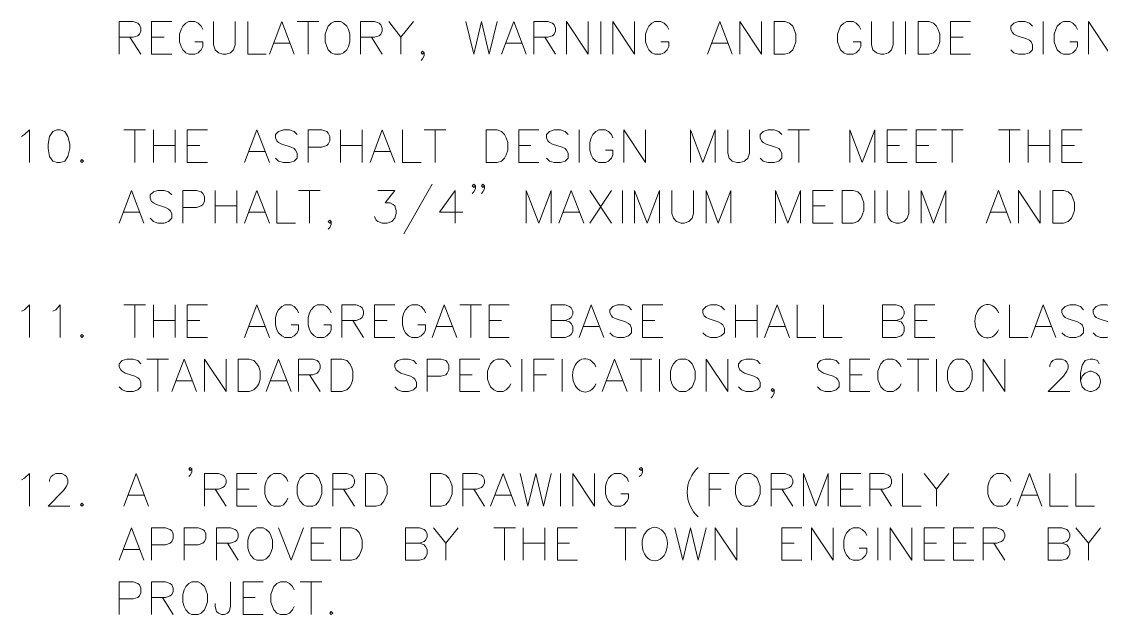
# Model space of a CAD drawing. Header units: millimetres. Extents: x -419 to 20046, y -14642 to 2638.
# Drawn here: x 27.998 to 30.655, y 10.441 to 11.9 of the extents above; entities that cross this region are included whole.
import ezdxf

# ---------------------------------------------------------------- set-up
doc = ezdxf.new("R2010")
doc.units = ezdxf.units.MM
doc.layers.add('PDF11_----TX03', color=7, linetype='Continuous')

msp = doc.modelspace()

# ---------------------------------------------------------------- linework, layer by layer
at = {"layer": 'PDF11_----TX03', "lineweight": 20}
for points in [[(28.2381, 11.8201), (28.2381, 11.9001), (28.2723, 11.9001), (28.2839, 11.896), (28.2881, 11.8918), (28.2914, 11.8843), (28.2914, 11.8768), (28.2881, 11.8693), (28.2839, 11.8651), (28.2723, 11.8618), (28.2381, 11.8618)], [(28.3681, 11.8201), (28.3181, 11.8201), (28.3181, 11.9001), (28.3681, 11.9001)], [(28.4439, 11.881), (28.4398, 11.8885), (28.4323, 11.896), (28.4248, 11.9001), (28.4098, 11.9001), (28.4023, 11.896), (28.3948, 11.8885), (28.3906, 11.881), (28.3864, 11.8693), (28.3864, 11.8501), (28.3906, 11.8384), (28.3948, 11.8309), (28.4023, 11.8234), (28.4098, 11.8201), (28.4248, 11.8201), (28.4323, 11.8234), (28.4398, 11.8309), (28.4439, 11.8384), (28.4439, 11.8501), (28.4248, 11.8501)], [(28.4706, 11.9001), (28.4706, 11.8426), (28.4748, 11.8309), (28.4823, 11.8234), (28.4931, 11.8201), (28.5014, 11.8201), (28.5123, 11.8234), (28.5198, 11.8309), (28.5239, 11.8426), (28.5239, 11.9001)], [(28.5548, 11.9001), (28.5548, 11.8201), (28.5998, 11.8201)], [(28.6081, 11.8201), (28.6381, 11.9001), (28.669, 11.8201)], [(28.6765, 11.9001), (28.7298, 11.9001)], [(28.7031, 11.9001), (28.7031, 11.8201)], [(28.8323, 11.8201), (28.8323, 11.9001), (28.8665, 11.9001), (28.8781, 11.896), (28.8823, 11.8918), (28.8856, 11.8843), (28.8856, 11.8768), (28.8823, 11.8693), (28.8781, 11.8651), (28.8665, 11.8618), (28.8323, 11.8618)], [(28.9015, 11.9001), (28.9315, 11.8618), (28.9315, 11.8201)], [(28.9623, 11.9001), (28.9315, 11.8618)], [(29.0915, 11.9001), (29.1107, 11.8201), (29.1298, 11.9001), (29.149, 11.8201), (29.1682, 11.9001)], [(29.179, 11.8201), (29.2098, 11.9001), (29.2398, 11.8201)], [(29.259, 11.8201), (29.259, 11.9001), (29.2932, 11.9001), (29.3048, 11.896), (29.309, 11.8918), (29.3123, 11.8843), (29.3123, 11.8768), (29.309, 11.8693), (29.3048, 11.8651), (29.2932, 11.8618), (29.259, 11.8618)], [(29.339, 11.8201), (29.339, 11.9001), (29.3924, 11.8201), (29.3924, 11.9001)], [(29.4232, 11.9001), (29.4232, 11.8201)], [(29.4532, 11.8201), (29.4532, 11.9001), (29.5065, 11.8201), (29.5065, 11.9001)], [(29.5907, 11.881), (29.5865, 11.8885), (29.579, 11.896), (29.5715, 11.9001), (29.5565, 11.9001), (29.549, 11.896), (29.5415, 11.8885), (29.5374, 11.881), (29.5332, 11.8693), (29.5332, 11.8501), (29.5374, 11.8384), (29.5415, 11.8309), (29.549, 11.8234), (29.5565, 11.8201), (29.5715, 11.8201), (29.579, 11.8234), (29.5865, 11.8309), (29.5907, 11.8384), (29.5907, 11.8501), (29.5715, 11.8501)], [(29.6857, 11.8201), (29.7165, 11.9001), (29.7465, 11.8201)], [(29.7657, 11.8201), (29.7657, 11.9001), (29.8191, 11.8201), (29.8191, 11.9001)], [(30.0632, 11.881), (30.0591, 11.8885), (30.0516, 11.896), (30.0441, 11.9001), (30.0291, 11.9001), (30.0216, 11.896), (30.0132, 11.8885), (30.0099, 11.881), (30.0057, 11.8693), (30.0057, 11.8501), (30.0099, 11.8384), (30.0132, 11.8309), (30.0216, 11.8234), (30.0291, 11.8201), (30.0441, 11.8201), (30.0516, 11.8234), (30.0591, 11.8309), (30.0632, 11.8384), (30.0632, 11.8501), (30.0441, 11.8501)], [(30.0899, 11.9001), (30.0899, 11.8426), (30.0932, 11.8309), (30.1016, 11.8234), (30.1124, 11.8201), (30.1199, 11.8201), (30.1316, 11.8234), (30.1391, 11.8309), (30.1432, 11.8426), (30.1432, 11.9001)], [(30.1732, 11.9001), (30.1732, 11.8201)], [(30.3333, 11.8201), (30.2841, 11.8201), (30.2841, 11.9001), (30.3333, 11.9001)], [(30.4858, 11.8885), (30.4783, 11.896), (30.4666, 11.9001), (30.4516, 11.9001), (30.4399, 11.896), (30.4324, 11.8885), (30.4324, 11.881), (30.4366, 11.8734), (30.4399, 11.8693), (30.4483, 11.8651), (30.4708, 11.8576), (30.4783, 11.8543), (30.4824, 11.8501), (30.4858, 11.8426), (30.4858, 11.8309), (30.4783, 11.8234), (30.4666, 11.8201), (30.4516, 11.8201), (30.4399, 11.8234), (30.4324, 11.8309)], [(30.5124, 11.9001), (30.5124, 11.8201)], [(30.5966, 11.881), (30.5924, 11.8885), (30.5849, 11.896), (30.5774, 11.9001), (30.5624, 11.9001), (30.5549, 11.896), (30.5466, 11.8885), (30.5433, 11.881), (30.5391, 11.8693), (30.5391, 11.8501), (30.5433, 11.8384), (30.5466, 11.8309), (30.5549, 11.8234), (30.5624, 11.8201), (30.5774, 11.8201), (30.5849, 11.8234), (30.5924, 11.8309), (30.5966, 11.8384), (30.5966, 11.8501), (30.5774, 11.8501)], [(30.6233, 11.8201), (30.6233, 11.9001), (30.6766, 11.8201), (30.6766, 11.9001)], [(28.2648, 11.8618), (28.2914, 11.8201)], [(28.3181, 11.8618), (28.3489, 11.8618)], [(28.859, 11.8618), (28.8856, 11.8201)], [(29.2857, 11.8618), (29.3123, 11.8201)], [(30.2841, 11.8618), (30.3149, 11.8618)], [(28.619, 11.8468), (28.6573, 11.8468)], [(28.989, 11.8234), (28.9848, 11.8201), (28.9815, 11.8234), (28.9848, 11.8276), (28.989, 11.8234), (28.989, 11.8159), (28.9848, 11.8084), (28.9815, 11.8043)], [(29.1907, 11.8468), (29.229, 11.8468)], [(29.6974, 11.8468), (29.7357, 11.8468)], [(27.9981, 11.6176), (28.0056, 11.6218), (28.0172, 11.6334), (28.0172, 11.5534)], [(28.2498, 11.6334), (28.3031, 11.6334)], [(28.2764, 11.6334), (28.2764, 11.5534)], [(28.3223, 11.6334), (28.3223, 11.5534)], [(28.3756, 11.6334), (28.3756, 11.5534)], [(28.4556, 11.5534), (28.4056, 11.5534), (28.4056, 11.6334), (28.4556, 11.6334)], [(28.5465, 11.5534), (28.5773, 11.6334), (28.6081, 11.5534)], [(28.6765, 11.6218), (28.669, 11.6293), (28.6573, 11.6334), (28.6423, 11.6334), (28.6306, 11.6293), (28.6231, 11.6218), (28.6231, 11.6143), (28.6265, 11.6068), (28.6306, 11.6026), (28.6381, 11.5984), (28.6615, 11.5909), (28.669, 11.5876), (28.6723, 11.5834), (28.6765, 11.5759), (28.6765, 11.5643), (28.669, 11.5568), (28.6573, 11.5534), (28.6423, 11.5534), (28.6306, 11.5568), (28.6231, 11.5643)], [(28.7031, 11.5534), (28.7031, 11.6334), (28.7373, 11.6334), (28.749, 11.6293), (28.7523, 11.6251), (28.7565, 11.6176), (28.7565, 11.6068), (28.7523, 11.5984), (28.749, 11.5951), (28.7373, 11.5909), (28.7031, 11.5909)], [(28.7831, 11.6334), (28.7831, 11.5534)], [(28.8365, 11.6334), (28.8365, 11.5534)], [(28.8556, 11.5534), (28.8856, 11.6334), (28.9165, 11.5534)], [(28.9356, 11.6334), (28.9356, 11.5534), (28.9815, 11.5534)], [(28.989, 11.6334), (29.0423, 11.6334)], [(29.0157, 11.6334), (29.0157, 11.5534)], [(29.2707, 11.5534), (29.2215, 11.5534), (29.2215, 11.6334), (29.2707, 11.6334)], [(29.3432, 11.6218), (29.3357, 11.6293), (29.324, 11.6334), (29.309, 11.6334), (29.2973, 11.6293), (29.2898, 11.6218), (29.2898, 11.6143), (29.2932, 11.6068), (29.2973, 11.6026), (29.3048, 11.5984), (29.3282, 11.5909), (29.3357, 11.5876), (29.339, 11.5834), (29.3432, 11.5759), (29.3432, 11.5643), (29.3357, 11.5568), (29.324, 11.5534), (29.309, 11.5534), (29.2973, 11.5568), (29.2898, 11.5643)], [(29.3698, 11.6334), (29.3698, 11.5534)], [(29.4532, 11.6143), (29.4499, 11.6218), (29.4424, 11.6293), (29.4349, 11.6334), (29.419, 11.6334), (29.4115, 11.6293), (29.404, 11.6218), (29.3999, 11.6143), (29.3965, 11.6026), (29.3965, 11.5834), (29.3999, 11.5718), (29.404, 11.5643), (29.4115, 11.5568), (29.419, 11.5534), (29.4349, 11.5534), (29.4424, 11.5568), (29.4499, 11.5643), (29.4532, 11.5718), (29.4532, 11.5834), (29.4349, 11.5834)], [(29.4799, 11.5534), (29.4799, 11.6334), (29.5332, 11.5534), (29.5332, 11.6334)], [(29.644, 11.5534), (29.644, 11.6334), (29.6749, 11.5534), (29.7049, 11.6334), (29.7049, 11.5534)], [(29.7357, 11.6334), (29.7357, 11.5759), (29.739, 11.5643), (29.7465, 11.5568), (29.7582, 11.5534), (29.7657, 11.5534), (29.7774, 11.5568), (29.7849, 11.5643), (29.789, 11.5759), (29.789, 11.6334)], [(29.8691, 11.6218), (29.8616, 11.6293), (29.8499, 11.6334), (29.8349, 11.6334), (29.8232, 11.6293), (29.8157, 11.6218), (29.8157, 11.6143), (29.8191, 11.6068), (29.8232, 11.6026), (29.8307, 11.5984), (29.8532, 11.5909), (29.8616, 11.5876), (29.8649, 11.5834), (29.8691, 11.5759), (29.8691, 11.5643), (29.8616, 11.5568), (29.8499, 11.5534), (29.8349, 11.5534), (29.8232, 11.5568), (29.8157, 11.5643)], [(29.8841, 11.6334), (29.9374, 11.6334)], [(29.9107, 11.6334), (29.9107, 11.5534)], [(30.0366, 11.5534), (30.0366, 11.6334), (30.0666, 11.5534), (30.0974, 11.6334), (30.0974, 11.5534)], [(30.1774, 11.5534), (30.1282, 11.5534), (30.1282, 11.6334), (30.1774, 11.6334)], [(30.2499, 11.5534), (30.1999, 11.5534), (30.1999, 11.6334), (30.2499, 11.6334)], [(30.2616, 11.6334), (30.3149, 11.6334)], [(30.2883, 11.6334), (30.2883, 11.5534)], [(30.4024, 11.6334), (30.4558, 11.6334)], [(30.4291, 11.6334), (30.4291, 11.5534)], [(30.4749, 11.6334), (30.4749, 11.5534)], [(30.5283, 11.6334), (30.5283, 11.5534)], [(30.6083, 11.5534), (30.5583, 11.5534), (30.5583, 11.6334), (30.6083, 11.6334)], [(28.3223, 11.5951), (28.3756, 11.5951)], [(28.4056, 11.5951), (28.4364, 11.5951)], [(28.7831, 11.5951), (28.8365, 11.5951)], [(29.2215, 11.5951), (29.2515, 11.5951)], [(30.1282, 11.5951), (30.1582, 11.5951)], [(30.1999, 11.5951), (30.2308, 11.5951)], [(30.4749, 11.5951), (30.5283, 11.5951)], [(30.5583, 11.5951), (30.5891, 11.5951)], [(28.5581, 11.5801), (28.5965, 11.5801)], [(28.8665, 11.5801), (28.9048, 11.5801)], [(28.2381, 11.4042), (28.2689, 11.4843), (28.2989, 11.4042)], [(28.3681, 11.4734), (28.3598, 11.4809), (28.3489, 11.4843), (28.3331, 11.4843), (28.3223, 11.4809), (28.3148, 11.4734), (28.3148, 11.4651), (28.3181, 11.4576), (28.3223, 11.4542), (28.3298, 11.4501), (28.3523, 11.4426), (28.3598, 11.4384), (28.3639, 11.4351), (28.3681, 11.4276), (28.3681, 11.4159), (28.3598, 11.4084), (28.3489, 11.4042), (28.3331, 11.4042), (28.3223, 11.4084), (28.3148, 11.4159)], [(28.3948, 11.4042), (28.3948, 11.4843), (28.4289, 11.4843), (28.4398, 11.4809), (28.4439, 11.4768), (28.4481, 11.4693), (28.4481, 11.4576), (28.4439, 11.4501), (28.4398, 11.4467), (28.4289, 11.4426), (28.3948, 11.4426)], [(28.4748, 11.4843), (28.4748, 11.4042)], [(28.5281, 11.4843), (28.5281, 11.4042)], [(28.5465, 11.4042), (28.5773, 11.4843), (28.6081, 11.4042)], [(28.6265, 11.4843), (28.6265, 11.4042), (28.6723, 11.4042)], [(28.6798, 11.4843), (28.7331, 11.4843)], [(28.7065, 11.4843), (28.7065, 11.4042)], [(28.8748, 11.4843), (28.9165, 11.4843), (28.8931, 11.4542), (28.9048, 11.4542), (28.9123, 11.4501), (28.9165, 11.4467), (28.9198, 11.4351), (28.9198, 11.4276), (28.9165, 11.4159), (28.909, 11.4084), (28.8973, 11.4042), (28.8856, 11.4042), (28.8748, 11.4084), (28.8706, 11.4117), (28.8665, 11.4201)], [(29.0082, 11.5001), (28.939, 11.3776)], [(29.0648, 11.4042), (29.0648, 11.4843), (29.0265, 11.4309), (29.084, 11.4309)], [(29.1148, 11.4959), (29.1107, 11.4918), (29.1065, 11.4959), (29.1107, 11.5001), (29.1148, 11.4959), (29.1148, 11.4884), (29.1107, 11.4809), (29.1065, 11.4768)], [(29.1373, 11.4959), (29.1332, 11.4918), (29.1298, 11.4959), (29.1332, 11.5001), (29.1373, 11.4959), (29.1373, 11.4884), (29.1332, 11.4809), (29.1298, 11.4768)], [(29.2398, 11.4042), (29.2398, 11.4843), (29.2707, 11.4042), (29.3015, 11.4843), (29.3015, 11.4042)], [(29.3198, 11.4042), (29.3507, 11.4843), (29.3815, 11.4042)], [(29.3965, 11.4843), (29.4499, 11.4042)], [(29.4499, 11.4843), (29.3965, 11.4042)], [(29.4765, 11.4843), (29.4765, 11.4042)], [(29.5065, 11.4042), (29.5065, 11.4843), (29.5374, 11.4042), (29.5682, 11.4843), (29.5682, 11.4042)], [(29.5982, 11.4843), (29.5982, 11.4276), (29.6024, 11.4159), (29.6099, 11.4084), (29.6215, 11.4042), (29.629, 11.4042), (29.6399, 11.4084), (29.6482, 11.4159), (29.6515, 11.4276), (29.6515, 11.4843)], [(29.6824, 11.4042), (29.6824, 11.4843), (29.7124, 11.4042), (29.7432, 11.4843), (29.7432, 11.4042)], [(29.8532, 11.4042), (29.8532, 11.4843), (29.8841, 11.4042), (29.9149, 11.4843), (29.9149, 11.4042)], [(29.9949, 11.4042), (29.9449, 11.4042), (29.9449, 11.4843), (29.9949, 11.4843)], [(30.0974, 11.4843), (30.0974, 11.4042)], [(30.1282, 11.4843), (30.1282, 11.4276), (30.1316, 11.4159), (30.1391, 11.4084), (30.1507, 11.4042), (30.1582, 11.4042), (30.1699, 11.4084), (30.1774, 11.4159), (30.1816, 11.4276), (30.1816, 11.4843)], [(30.2116, 11.4042), (30.2116, 11.4843), (30.2424, 11.4042), (30.2724, 11.4843), (30.2724, 11.4042)], [(30.3716, 11.4042), (30.4024, 11.4843), (30.4324, 11.4042)], [(30.4516, 11.4042), (30.4516, 11.4843), (30.5049, 11.4042), (30.5049, 11.4843)], [(28.2498, 11.4309), (28.2881, 11.4309)], [(28.4748, 11.4467), (28.5281, 11.4467)], [(28.5581, 11.4309), (28.5965, 11.4309)], [(29.3315, 11.4309), (29.3698, 11.4309)], [(29.9449, 11.4467), (29.9757, 11.4467)], [(30.3833, 11.4309), (30.4216, 11.4309)], [(28.7598, 11.4084), (28.7565, 11.4042), (28.7523, 11.4084), (28.7565, 11.4117), (28.7598, 11.4084), (28.7598, 11.4009), (28.7565, 11.3934), (28.7523, 11.3892)], [(27.9981, 11.1876), (28.0056, 11.1909), (28.0172, 11.2026), (28.0172, 11.1226)], [(28.0747, 11.1876), (28.0822, 11.1909), (28.0931, 11.2026), (28.0931, 11.1226)], [(28.2498, 11.2026), (28.3031, 11.2026)], [(28.2764, 11.2026), (28.2764, 11.1226)], [(28.3223, 11.2026), (28.3223, 11.1226)], [(28.3756, 11.2026), (28.3756, 11.1226)], [(28.4556, 11.1226), (28.4056, 11.1226), (28.4056, 11.2026), (28.4556, 11.2026)], [(28.5465, 11.1226), (28.5773, 11.2026), (28.6081, 11.1226)], [(28.6798, 11.1834), (28.6765, 11.1909), (28.669, 11.1984), (28.6615, 11.2026), (28.6456, 11.2026), (28.6381, 11.1984), (28.6306, 11.1909), (28.6265, 11.1834), (28.6231, 11.1717), (28.6231, 11.1534), (28.6265, 11.1417), (28.6306, 11.1342), (28.6381, 11.1267), (28.6456, 11.1226), (28.6615, 11.1226), (28.669, 11.1267), (28.6765, 11.1342), (28.6798, 11.1417), (28.6798, 11.1534), (28.6615, 11.1534)], [(28.7598, 11.1834), (28.7565, 11.1909), (28.749, 11.1984), (28.7415, 11.2026), (28.7256, 11.2026), (28.7181, 11.1984), (28.7106, 11.1909), (28.7065, 11.1834), (28.7031, 11.1717), (28.7031, 11.1534), (28.7065, 11.1417), (28.7106, 11.1342), (28.7181, 11.1267), (28.7256, 11.1226), (28.7415, 11.1226), (28.749, 11.1267), (28.7565, 11.1342), (28.7598, 11.1417), (28.7598, 11.1534), (28.7415, 11.1534)], [(28.7865, 11.1226), (28.7865, 11.2026), (28.8215, 11.2026), (28.8323, 11.1984), (28.8365, 11.1951), (28.8398, 11.1876), (28.8398, 11.1801), (28.8365, 11.1717), (28.8323, 11.1684), (28.8215, 11.1642), (28.7865, 11.1642)], [(28.9165, 11.1226), (28.8665, 11.1226), (28.8665, 11.2026), (28.9165, 11.2026)], [(28.9923, 11.1834), (28.989, 11.1909), (28.9815, 11.1984), (28.9732, 11.2026), (28.9581, 11.2026), (28.9506, 11.1984), (28.9431, 11.1909), (28.939, 11.1834), (28.9356, 11.1717), (28.9356, 11.1534), (28.939, 11.1417), (28.9431, 11.1342), (28.9506, 11.1267), (28.9581, 11.1226), (28.9732, 11.1226), (28.9815, 11.1267), (28.989, 11.1342), (28.9923, 11.1417), (28.9923, 11.1534), (28.9732, 11.1534)], [(29.0082, 11.1226), (29.0382, 11.2026), (29.069, 11.1226)], [(29.0765, 11.2026), (29.1298, 11.2026)], [(29.1032, 11.2026), (29.1032, 11.1226)], [(29.1982, 11.1226), (29.149, 11.1226), (29.149, 11.2026), (29.1982, 11.2026)], [(29.3357, 11.1642), (29.3465, 11.1609), (29.3507, 11.1567), (29.3548, 11.1492), (29.3548, 11.1376), (29.3507, 11.1301), (29.3465, 11.1267), (29.3357, 11.1226), (29.3015, 11.1226), (29.3015, 11.2026), (29.3357, 11.2026), (29.3465, 11.1984), (29.3507, 11.1951), (29.3548, 11.1876), (29.3548, 11.1801), (29.3507, 11.1717), (29.3465, 11.1684), (29.3357, 11.1642), (29.3015, 11.1642)], [(29.3698, 11.1226), (29.3999, 11.2026), (29.4307, 11.1226)], [(29.499, 11.1909), (29.4915, 11.1984), (29.4799, 11.2026), (29.4649, 11.2026), (29.4532, 11.1984), (29.4457, 11.1909), (29.4457, 11.1834), (29.4499, 11.1759), (29.4532, 11.1717), (29.4615, 11.1684), (29.484, 11.1609), (29.4915, 11.1567), (29.4957, 11.1534), (29.499, 11.1451), (29.499, 11.1342), (29.4915, 11.1267), (29.4799, 11.1226), (29.4649, 11.1226), (29.4532, 11.1267), (29.4457, 11.1342)], [(29.5757, 11.1226), (29.5257, 11.1226), (29.5257, 11.2026), (29.5757, 11.2026)], [(29.7282, 11.1909), (29.7199, 11.1984), (29.709, 11.2026), (29.6932, 11.2026), (29.6824, 11.1984), (29.6749, 11.1909), (29.6749, 11.1834), (29.6782, 11.1759), (29.6824, 11.1717), (29.6899, 11.1684), (29.7124, 11.1609), (29.7199, 11.1567), (29.724, 11.1534), (29.7282, 11.1451), (29.7282, 11.1342), (29.7199, 11.1267), (29.709, 11.1226), (29.6932, 11.1226), (29.6824, 11.1267), (29.6749, 11.1342)], [(29.7549, 11.2026), (29.7549, 11.1226)], [(29.8082, 11.2026), (29.8082, 11.1226)], [(29.8266, 11.1226), (29.8574, 11.2026), (29.8882, 11.1226)], [(29.9066, 11.2026), (29.9066, 11.1226), (29.9524, 11.1226)], [(29.9716, 11.2026), (29.9716, 11.1226), (30.0174, 11.1226)], [(30.1507, 11.1642), (30.1624, 11.1609), (30.1657, 11.1567), (30.1699, 11.1492), (30.1699, 11.1376), (30.1657, 11.1301), (30.1624, 11.1267), (30.1507, 11.1226), (30.1166, 11.1226), (30.1166, 11.2026), (30.1507, 11.2026), (30.1624, 11.1984), (30.1657, 11.1951), (30.1699, 11.1876), (30.1699, 11.1801), (30.1657, 11.1717), (30.1624, 11.1684), (30.1507, 11.1642), (30.1166, 11.1642)], [(30.2458, 11.1226), (30.1966, 11.1226), (30.1966, 11.2026), (30.2458, 11.2026)], [(30.4291, 11.2026), (30.4291, 11.1226), (30.4749, 11.1226)], [(30.4824, 11.1226), (30.5124, 11.2026), (30.5433, 11.1226)], [(30.6116, 11.1909), (30.6041, 11.1984), (30.5924, 11.2026), (30.5774, 11.2026), (30.5658, 11.1984), (30.5583, 11.1909), (30.5583, 11.1834), (30.5624, 11.1759), (30.5658, 11.1717), (30.5733, 11.1684), (30.5966, 11.1609), (30.6041, 11.1567), (30.6083, 11.1534), (30.6116, 11.1451), (30.6116, 11.1342), (30.6041, 11.1267), (30.5924, 11.1226), (30.5774, 11.1226), (30.5658, 11.1267), (30.5583, 11.1342)], [(30.6883, 11.1909), (30.68, 11.1984), (30.6691, 11.2026), (30.6533, 11.2026), (30.6425, 11.1984), (30.635, 11.1909), (30.635, 11.1834), (30.6383, 11.1759), (30.6425, 11.1717), (30.65, 11.1684), (30.6725, 11.1609), (30.68, 11.1567), (30.6841, 11.1534), (30.6883, 11.1451), (30.6883, 11.1342), (30.68, 11.1267), (30.6691, 11.1226), (30.6533, 11.1226), (30.6425, 11.1267), (30.635, 11.1342)], [(28.3223, 11.1642), (28.3756, 11.1642)], [(28.4056, 11.1642), (28.4364, 11.1642)], [(28.8131, 11.1642), (28.8398, 11.1226)], [(28.8665, 11.1642), (28.8973, 11.1642)], [(29.149, 11.1642), (29.179, 11.1642)], [(29.5257, 11.1642), (29.5565, 11.1642)], [(29.7549, 11.1642), (29.8082, 11.1642)], [(30.1966, 11.1642), (30.2266, 11.1642)], [(28.5581, 11.1492), (28.5965, 11.1492)], [(29.019, 11.1492), (29.0573, 11.1492)], [(29.3815, 11.1492), (29.419, 11.1492)], [(29.8382, 11.1492), (29.8766, 11.1492)], [(30.4933, 11.1492), (30.5316, 11.1492)], [(28.2914, 11.0576), (28.2839, 11.0659), (28.2723, 11.0692), (28.2573, 11.0692), (28.2456, 11.0659), (28.2381, 11.0576), (28.2381, 11.0501), (28.2423, 11.0426), (28.2456, 11.0392), (28.2531, 11.035), (28.2764, 11.0275), (28.2839, 11.0234), (28.2881, 11.02), (28.2914, 11.0125), (28.2914, 11.0009), (28.2839, 10.9934), (28.2723, 10.9892), (28.2573, 10.9892), (28.2456, 10.9934), (28.2381, 11.0009)], [(28.3064, 11.0692), (28.3598, 11.0692)], [(28.3331, 11.0692), (28.3331, 10.9892)], [(28.3681, 10.9892), (28.3981, 11.0692), (28.4289, 10.9892)], [(28.4481, 10.9892), (28.4481, 11.0692), (28.5014, 10.9892), (28.5014, 11.0692)], [(28.5998, 10.9892), (28.6306, 11.0692), (28.6615, 10.9892)], [(28.6798, 10.9892), (28.6798, 11.0692), (28.7148, 11.0692), (28.7256, 11.0659), (28.7298, 11.0617), (28.7331, 11.0542), (28.7331, 11.0467), (28.7298, 11.0392), (28.7256, 11.035), (28.7148, 11.0309), (28.6798, 11.0309)], [(28.9698, 11.0576), (28.9623, 11.0659), (28.9506, 11.0692), (28.9356, 11.0692), (28.924, 11.0659), (28.9165, 11.0576), (28.9165, 11.0501), (28.9198, 11.0426), (28.924, 11.0392), (28.9315, 11.035), (28.9548, 11.0275), (28.9623, 11.0234), (28.9657, 11.02), (28.9698, 11.0125), (28.9698, 11.0009), (28.9623, 10.9934), (28.9506, 10.9892), (28.9356, 10.9892), (28.924, 10.9934), (28.9165, 11.0009)], [(28.9965, 10.9892), (28.9965, 11.0692), (29.0307, 11.0692), (29.0423, 11.0659), (29.0457, 11.0617), (29.0498, 11.0542), (29.0498, 11.0426), (29.0457, 11.035), (29.0423, 11.0309), (29.0307, 11.0275), (28.9965, 11.0275)], [(29.1257, 10.9892), (29.0765, 10.9892), (29.0765, 11.0692), (29.1257, 11.0692)], [(29.2023, 11.0501), (29.1982, 11.0576), (29.1907, 11.0659), (29.1832, 11.0692), (29.1682, 11.0692), (29.1598, 11.0659), (29.1523, 11.0576), (29.149, 11.0501), (29.1448, 11.0392), (29.1448, 11.02), (29.149, 11.0084), (29.1523, 11.0009), (29.1598, 10.9934), (29.1682, 10.9892), (29.1832, 10.9892), (29.1907, 10.9934), (29.1982, 11.0009), (29.2023, 11.0084)], [(29.229, 11.0692), (29.229, 10.9892)], [(29.259, 10.9892), (29.259, 11.0692), (29.309, 11.0692)], [(29.3282, 11.0692), (29.3282, 10.9892)], [(29.4265, 10.9892), (29.4574, 11.0692), (29.4882, 10.9892)], [(29.4957, 11.0692), (29.549, 11.0692)], [(29.5224, 11.0692), (29.5224, 10.9892)], [(29.5682, 11.0692), (29.5682, 10.9892)], [(29.6824, 10.9892), (29.6824, 11.0692), (29.7357, 10.9892), (29.7357, 11.0692)], [(29.8157, 11.0576), (29.8082, 11.0659), (29.7966, 11.0692), (29.7815, 11.0692), (29.7699, 11.0659), (29.7624, 11.0576), (29.7624, 11.0501), (29.7657, 11.0426), (29.7699, 11.0392), (29.7774, 11.035), (29.7999, 11.0275), (29.8082, 11.0234), (29.8116, 11.02), (29.8157, 11.0125), (29.8157, 11.0009), (29.8082, 10.9934), (29.7966, 10.9892), (29.7815, 10.9892), (29.7699, 10.9934), (29.7624, 11.0009)], [(30.0099, 11.0576), (30.0024, 11.0659), (29.9907, 11.0692), (29.9757, 11.0692), (29.9641, 11.0659), (29.9566, 11.0576), (29.9566, 11.0501), (29.9599, 11.0426), (29.9641, 11.0392), (29.9716, 11.035), (29.9949, 11.0275), (30.0024, 11.0234), (30.0057, 11.02), (30.0099, 11.0125), (30.0099, 11.0009), (30.0024, 10.9934), (29.9907, 10.9892), (29.9757, 10.9892), (29.9641, 10.9934), (29.9566, 11.0009)], [(30.0857, 10.9892), (30.0366, 10.9892), (30.0366, 11.0692), (30.0857, 11.0692)], [(30.1624, 11.0501), (30.1582, 11.0576), (30.1507, 11.0659), (30.1432, 11.0692), (30.1282, 11.0692), (30.1199, 11.0659), (30.1124, 11.0576), (30.1091, 11.0501), (30.1049, 11.0392), (30.1049, 11.02), (30.1091, 11.0084), (30.1124, 11.0009), (30.1199, 10.9934), (30.1282, 10.9892), (30.1432, 10.9892), (30.1507, 10.9934), (30.1582, 11.0009), (30.1624, 11.0084)], [(30.1774, 11.0692), (30.2308, 11.0692)], [(30.2041, 11.0692), (30.2041, 10.9892)], [(30.2499, 11.0692), (30.2499, 10.9892)], [(30.3641, 10.9892), (30.3641, 11.0692), (30.4174, 10.9892), (30.4174, 11.0692)], [(30.5283, 11.0501), (30.5283, 11.0542), (30.5316, 11.0617), (30.5358, 11.0659), (30.5433, 11.0692), (30.5583, 11.0692), (30.5658, 11.0659), (30.5699, 11.0617), (30.5733, 11.0542), (30.5733, 11.0467), (30.5699, 11.0392), (30.5624, 11.0275), (30.5241, 10.9892), (30.5774, 10.9892)], [(30.65, 11.0576), (30.6458, 11.0659), (30.635, 11.0692), (30.6266, 11.0692), (30.6158, 11.0659), (30.6083, 11.0542), (30.6041, 11.035), (30.6041, 11.0159), (30.6083, 11.0009), (30.6158, 10.9934), (30.6266, 10.9892), (30.6308, 10.9892), (30.6425, 10.9934), (30.65, 11.0009), (30.6533, 11.0125), (30.6533, 11.0159), (30.65, 11.0275), (30.6425, 11.035), (30.6308, 11.0392), (30.6266, 11.0392), (30.6158, 11.035), (30.6083, 11.0275), (30.6041, 11.0159)], [(28.7065, 11.0309), (28.7331, 10.9892)], [(29.0765, 11.0309), (29.1065, 11.0309)], [(29.259, 11.0309), (29.2898, 11.0309)], [(30.0366, 11.0309), (30.0666, 11.0309)], [(28.3789, 11.0159), (28.4173, 11.0159)], [(28.6115, 11.0159), (28.6498, 11.0159)], [(29.4382, 11.0159), (29.4765, 11.0159)], [(29.8499, 10.9934), (29.8457, 10.9892), (29.8424, 10.9934), (29.8457, 10.9967), (29.8499, 10.9934), (29.8499, 10.9859), (29.8457, 10.9775), (29.8424, 10.9742)], [(28.4173, 10.7992), (28.4131, 10.795), (28.4098, 10.7992), (28.4131, 10.8025), (28.4173, 10.7992), (28.4173, 10.7909), (28.4131, 10.7834), (28.4098, 10.78)], [(29.5257, 10.7992), (29.5224, 10.795), (29.5182, 10.7992), (29.5224, 10.8025), (29.5257, 10.7992), (29.5257, 10.7909), (29.5224, 10.7834), (29.5182, 10.78)], [(27.9981, 10.7725), (28.0056, 10.7759), (28.0172, 10.7875), (28.0172, 10.7075)], [(28.0664, 10.7684), (28.0664, 10.7725), (28.0706, 10.78), (28.0747, 10.7834), (28.0822, 10.7875), (28.0972, 10.7875), (28.1047, 10.7834), (28.1089, 10.78), (28.1122, 10.7725), (28.1122, 10.7642), (28.1089, 10.7567), (28.1014, 10.7459), (28.0631, 10.7075), (28.1164, 10.7075)], [(28.2498, 10.7075), (28.2798, 10.7875), (28.3106, 10.7075)], [(28.4481, 10.7075), (28.4481, 10.7875), (28.4823, 10.7875), (28.4931, 10.7834), (28.4973, 10.78), (28.5014, 10.7725), (28.5014, 10.7642), (28.4973, 10.7567), (28.4931, 10.7534), (28.4823, 10.7492), (28.4481, 10.7492)], [(28.5773, 10.7075), (28.5281, 10.7075), (28.5281, 10.7875), (28.5773, 10.7875)], [(28.6531, 10.7684), (28.6498, 10.7759), (28.6423, 10.7834), (28.6348, 10.7875), (28.619, 10.7875), (28.6115, 10.7834), (28.604, 10.7759), (28.5998, 10.7684), (28.5965, 10.7567), (28.5965, 10.7375), (28.5998, 10.7267), (28.604, 10.7192), (28.6115, 10.7109), (28.619, 10.7075), (28.6348, 10.7075), (28.6423, 10.7109), (28.6498, 10.7192), (28.6531, 10.7267)], [(28.764, 10.7075), (28.764, 10.7875), (28.7981, 10.7875), (28.8098, 10.7834), (28.8131, 10.78), (28.8173, 10.7725), (28.8173, 10.7642), (28.8131, 10.7567), (28.8098, 10.7534), (28.7981, 10.7492), (28.764, 10.7492)], [(29.084, 10.7075), (29.084, 10.7875), (29.1182, 10.7875), (29.1298, 10.7834), (29.1332, 10.78), (29.1373, 10.7725), (29.1373, 10.7642), (29.1332, 10.7567), (29.1298, 10.7534), (29.1182, 10.7492), (29.084, 10.7492)], [(29.1523, 10.7075), (29.1832, 10.7875), (29.2132, 10.7075)], [(29.2248, 10.7875), (29.244, 10.7075), (29.2632, 10.7875), (29.2823, 10.7075), (29.3015, 10.7875)], [(29.324, 10.7875), (29.324, 10.7075)], [(29.3548, 10.7075), (29.3548, 10.7875), (29.4082, 10.7075), (29.4082, 10.7875)], [(29.4915, 10.7684), (29.4882, 10.7759), (29.4799, 10.7834), (29.4724, 10.7875), (29.4574, 10.7875), (29.4499, 10.7834), (29.4424, 10.7759), (29.4382, 10.7684), (29.4349, 10.7567), (29.4349, 10.7375), (29.4382, 10.7267), (29.4424, 10.7192), (29.4499, 10.7109), (29.4574, 10.7075), (29.4724, 10.7075), (29.4799, 10.7109), (29.4882, 10.7192), (29.4915, 10.7267), (29.4915, 10.7375), (29.4724, 10.7375)], [(29.6899, 10.7075), (29.6899, 10.7875), (29.739, 10.7875)], [(29.8424, 10.7075), (29.8424, 10.7875), (29.8766, 10.7875), (29.8882, 10.7834), (29.8916, 10.78), (29.8957, 10.7725), (29.8957, 10.7642), (29.8916, 10.7567), (29.8882, 10.7534), (29.8766, 10.7492), (29.8424, 10.7492)], [(29.9224, 10.7075), (29.9224, 10.7875), (29.9524, 10.7075), (29.9832, 10.7875), (29.9832, 10.7075)], [(30.0632, 10.7075), (30.0132, 10.7075), (30.0132, 10.7875), (30.0632, 10.7875)], [(30.0857, 10.7075), (30.0857, 10.7875), (30.1199, 10.7875), (30.1316, 10.7834), (30.1357, 10.78), (30.1391, 10.7725), (30.1391, 10.7642), (30.1357, 10.7567), (30.1316, 10.7534), (30.1199, 10.7492), (30.0857, 10.7492)], [(30.1657, 10.7875), (30.1657, 10.7075), (30.2116, 10.7075)], [(30.2191, 10.7875), (30.2499, 10.7492), (30.2499, 10.7075)], [(30.2799, 10.7875), (30.2499, 10.7492)], [(30.4324, 10.7684), (30.4291, 10.7759), (30.4216, 10.7834), (30.4133, 10.7875), (30.3983, 10.7875), (30.3908, 10.7834), (30.3833, 10.7759), (30.3791, 10.7684), (30.3758, 10.7567), (30.3758, 10.7375), (30.3791, 10.7267), (30.3833, 10.7192), (30.3908, 10.7109), (30.3983, 10.7075), (30.4133, 10.7075), (30.4216, 10.7109), (30.4291, 10.7192), (30.4324, 10.7267)], [(30.4483, 10.7075), (30.4783, 10.7875), (30.5091, 10.7075)], [(30.5283, 10.7875), (30.5283, 10.7075), (30.5733, 10.7075)], [(30.5924, 10.7875), (30.5924, 10.7075), (30.6383, 10.7075)], [(28.4748, 10.7492), (28.5014, 10.7075)], [(28.5281, 10.7492), (28.5581, 10.7492)], [(28.7906, 10.7492), (28.8173, 10.7075)], [(29.1107, 10.7492), (29.1373, 10.7075)], [(29.6899, 10.7492), (29.7199, 10.7492)], [(29.8691, 10.7492), (29.8957, 10.7075)], [(30.0132, 10.7492), (30.0441, 10.7492)], [(30.1124, 10.7492), (30.1391, 10.7075)], [(28.2614, 10.7342), (28.2989, 10.7342)], [(29.164, 10.7342), (29.2023, 10.7342)], [(30.4591, 10.7342), (30.4974, 10.7342)], [(28.2381, 10.5742), (28.2689, 10.6542), (28.2989, 10.5742)], [(28.3181, 10.5742), (28.3181, 10.6542), (28.3523, 10.6542), (28.3639, 10.65), (28.3681, 10.6467), (28.3714, 10.6392), (28.3714, 10.6275), (28.3681, 10.62), (28.3639, 10.6158), (28.3523, 10.6125), (28.3181, 10.6125)], [(28.3981, 10.5742), (28.3981, 10.6542), (28.4323, 10.6542), (28.4439, 10.65), (28.4481, 10.6467), (28.4514, 10.6392), (28.4514, 10.6275), (28.4481, 10.62), (28.4439, 10.6158), (28.4323, 10.6125), (28.3981, 10.6125)], [(28.4781, 10.5742), (28.4781, 10.6542), (28.5123, 10.6542), (28.5239, 10.65), (28.5281, 10.6467), (28.5314, 10.6392), (28.5314, 10.6309), (28.5281, 10.6233), (28.5239, 10.62), (28.5123, 10.6158), (28.4781, 10.6158)], [(28.6306, 10.6542), (28.6615, 10.5742), (28.6915, 10.6542)], [(28.7598, 10.5742), (28.7106, 10.5742), (28.7106, 10.6542), (28.7598, 10.6542)], [(28.9773, 10.6158), (28.989, 10.6125), (28.9923, 10.6083), (28.9965, 10.6008), (28.9965, 10.5892), (28.9923, 10.5817), (28.989, 10.5775), (28.9773, 10.5742), (28.9431, 10.5742), (28.9431, 10.6542), (28.9773, 10.6542), (28.989, 10.65), (28.9923, 10.6467), (28.9965, 10.6392), (28.9965, 10.6309), (28.9923, 10.6233), (28.989, 10.62), (28.9773, 10.6158), (28.9431, 10.6158)], [(29.0115, 10.6542), (29.0423, 10.6158), (29.0423, 10.5742)], [(29.0723, 10.6542), (29.0423, 10.6158)], [(29.1598, 10.6542), (29.2132, 10.6542)], [(29.1865, 10.6542), (29.1865, 10.5742)], [(29.2323, 10.6542), (29.2323, 10.5742)], [(29.2857, 10.6542), (29.2857, 10.5742)], [(29.3657, 10.5742), (29.3165, 10.5742), (29.3165, 10.6542), (29.3657, 10.6542)], [(29.4574, 10.6542), (29.5107, 10.6542)], [(29.484, 10.6542), (29.484, 10.5742)], [(29.6057, 10.6542), (29.6249, 10.5742), (29.644, 10.6542), (29.6632, 10.5742), (29.6824, 10.6542)], [(29.7049, 10.5742), (29.7049, 10.6542), (29.7582, 10.5742), (29.7582, 10.6542)], [(29.9182, 10.5742), (29.8691, 10.5742), (29.8691, 10.6542), (29.9182, 10.6542)], [(29.9416, 10.5742), (29.9416, 10.6542), (29.9949, 10.5742), (29.9949, 10.6542)], [(30.0782, 10.635), (30.0749, 10.6425), (30.0666, 10.65), (30.0591, 10.6542), (30.0441, 10.6542), (30.0366, 10.65), (30.0291, 10.6425), (30.0249, 10.635), (30.0216, 10.6233), (30.0216, 10.6042), (30.0249, 10.5933), (30.0291, 10.5858), (30.0366, 10.5775), (30.0441, 10.5742), (30.0591, 10.5742), (30.0666, 10.5775), (30.0749, 10.5858), (30.0782, 10.5933), (30.0782, 10.6042), (30.0591, 10.6042)], [(30.1049, 10.6542), (30.1049, 10.5742)], [(30.1357, 10.5742), (30.1357, 10.6542), (30.1891, 10.5742), (30.1891, 10.6542)], [(30.2691, 10.5742), (30.2191, 10.5742), (30.2191, 10.6542), (30.2691, 10.6542)], [(30.3416, 10.5742), (30.2916, 10.5742), (30.2916, 10.6542), (30.3416, 10.6542)], [(30.3641, 10.5742), (30.3641, 10.6542), (30.3983, 10.6542), (30.4099, 10.65), (30.4133, 10.6467), (30.4174, 10.6392), (30.4174, 10.6309), (30.4133, 10.6233), (30.4099, 10.62), (30.3983, 10.6158), (30.3641, 10.6158)], [(30.5583, 10.6158), (30.5699, 10.6125), (30.5733, 10.6083), (30.5774, 10.6008), (30.5774, 10.5892), (30.5733, 10.5817), (30.5699, 10.5775), (30.5583, 10.5742), (30.5241, 10.5742), (30.5241, 10.6542), (30.5583, 10.6542), (30.5699, 10.65), (30.5733, 10.6467), (30.5774, 10.6392), (30.5774, 10.6309), (30.5733, 10.6233), (30.5699, 10.62), (30.5583, 10.6158), (30.5241, 10.6158)], [(30.5924, 10.6542), (30.6233, 10.6158), (30.6233, 10.5742)], [(30.6533, 10.6542), (30.6233, 10.6158)], [(28.5048, 10.6158), (28.5314, 10.5742)], [(28.7106, 10.6158), (28.7415, 10.6158)], [(29.2323, 10.6158), (29.2857, 10.6158)], [(29.3165, 10.6158), (29.3465, 10.6158)], [(29.8691, 10.6158), (29.8991, 10.6158)], [(30.2191, 10.6158), (30.2499, 10.6158)], [(30.2916, 10.6158), (30.3224, 10.6158)], [(30.3908, 10.6158), (30.4174, 10.5742)], [(28.2498, 10.6008), (28.2881, 10.6008)], [(28.2381, 10.4408), (28.2381, 10.5208), (28.2723, 10.5208), (28.2839, 10.5167), (28.2881, 10.5133), (28.2914, 10.5058), (28.2914, 10.4942), (28.2881, 10.4867), (28.2839, 10.4825), (28.2723, 10.4792), (28.2381, 10.4792)], [(28.3181, 10.4408), (28.3181, 10.5208), (28.3523, 10.5208), (28.3639, 10.5167), (28.3681, 10.5133), (28.3714, 10.5058), (28.3714, 10.4975), (28.3681, 10.49), (28.3639, 10.4867), (28.3523, 10.4825), (28.3181, 10.4825)], [(28.5123, 10.5208), (28.5123, 10.46), (28.5089, 10.4483), (28.5048, 10.4442), (28.4973, 10.4408), (28.4898, 10.4408), (28.4823, 10.4442), (28.4781, 10.4483), (28.4748, 10.46), (28.4748, 10.4675)], [(28.5923, 10.4408), (28.5431, 10.4408), (28.5431, 10.5208), (28.5923, 10.5208)], [(28.669, 10.5017), (28.6648, 10.5092), (28.6573, 10.5167), (28.6498, 10.5208), (28.6348, 10.5208), (28.6265, 10.5167), (28.619, 10.5092), (28.6156, 10.5017), (28.6115, 10.49), (28.6115, 10.4708), (28.6156, 10.46), (28.619, 10.4525), (28.6265, 10.4442), (28.6348, 10.4408), (28.6498, 10.4408), (28.6573, 10.4442), (28.6648, 10.4525), (28.669, 10.46)], [(28.684, 10.5208), (28.7373, 10.5208)], [(28.7106, 10.5208), (28.7106, 10.4408)], [(28.3448, 10.4825), (28.3714, 10.4408)], [(28.5431, 10.4825), (28.5731, 10.4825)]]:
    msp.add_lwpolyline(points, dxfattribs=at)
for points in [[(28.7681, 11.9001), (28.7598, 11.896), (28.7523, 11.8885), (28.749, 11.881), (28.7448, 11.8693), (28.7448, 11.8501), (28.749, 11.8384), (28.7523, 11.8309), (28.7598, 11.8234), (28.7681, 11.8201), (28.7831, 11.8201), (28.7906, 11.8234), (28.7981, 11.8309), (28.8023, 11.8384), (28.8056, 11.8501), (28.8056, 11.8693), (28.8023, 11.881), (28.7981, 11.8885), (28.7906, 11.896), (28.7831, 11.9001)], [(29.8499, 11.8201), (29.8499, 11.9001), (29.8766, 11.9001), (29.8882, 11.896), (29.8957, 11.8885), (29.8991, 11.881), (29.9032, 11.8693), (29.9032, 11.8501), (29.8991, 11.8384), (29.8957, 11.8309), (29.8882, 11.8234), (29.8766, 11.8201)], [(30.2041, 11.8201), (30.2041, 11.9001), (30.2308, 11.9001), (30.2424, 11.896), (30.2499, 11.8885), (30.2533, 11.881), (30.2574, 11.8693), (30.2574, 11.8501), (30.2533, 11.8384), (30.2499, 11.8309), (30.2424, 11.8234), (30.2308, 11.8201)], [(28.0856, 11.6334), (28.0747, 11.6293), (28.0664, 11.6176), (28.0631, 11.5984), (28.0631, 11.5876), (28.0664, 11.5684), (28.0747, 11.5568), (28.0856, 11.5534), (28.0931, 11.5534), (28.1047, 11.5568), (28.1122, 11.5684), (28.1164, 11.5876), (28.1164, 11.5984), (28.1122, 11.6176), (28.1047, 11.6293), (28.0931, 11.6334)], [(29.1415, 11.5534), (29.1415, 11.6334), (29.1682, 11.6334), (29.179, 11.6293), (29.1865, 11.6218), (29.1907, 11.6143), (29.1948, 11.6026), (29.1948, 11.5834), (29.1907, 11.5718), (29.1865, 11.5643), (29.179, 11.5568), (29.1682, 11.5534)], [(28.1464, 11.5609), (28.1431, 11.5568), (28.1464, 11.5534), (28.1506, 11.5568)], [(30.0174, 11.4042), (30.0174, 11.4843), (30.0441, 11.4843), (30.0557, 11.4809), (30.0632, 11.4734), (30.0666, 11.4651), (30.0707, 11.4542), (30.0707, 11.4351), (30.0666, 11.4234), (30.0632, 11.4159), (30.0557, 11.4084), (30.0441, 11.4042)], [(30.5358, 11.4042), (30.5358, 11.4843), (30.5624, 11.4843), (30.5733, 11.4809), (30.5816, 11.4734), (30.5849, 11.4651), (30.5891, 11.4542), (30.5891, 11.4351), (30.5849, 11.4234), (30.5816, 11.4159), (30.5733, 11.4084), (30.5624, 11.4042)], [(28.1464, 11.1301), (28.1431, 11.1267), (28.1464, 11.1226), (28.1506, 11.1267)], [(28.5314, 10.9892), (28.5314, 11.0692), (28.5581, 11.0692), (28.5698, 11.0659), (28.5773, 11.0576), (28.5815, 11.0501), (28.5848, 11.0392), (28.5848, 11.02), (28.5815, 11.0084), (28.5773, 11.0009), (28.5698, 10.9934), (28.5581, 10.9892)], [(28.7598, 10.9892), (28.7598, 11.0692), (28.7865, 11.0692), (28.7981, 11.0659), (28.8056, 11.0576), (28.8098, 11.0501), (28.8131, 11.0392), (28.8131, 11.02), (28.8098, 11.0084), (28.8056, 11.0009), (28.7981, 10.9934), (28.7865, 10.9892)], [(29.6174, 11.0692), (29.6099, 11.0659), (29.6024, 11.0576), (29.5982, 11.0501), (29.5949, 11.0392), (29.5949, 11.02), (29.5982, 11.0084), (29.6024, 11.0009), (29.6099, 10.9934), (29.6174, 10.9892), (29.6324, 10.9892), (29.6399, 10.9934), (29.6482, 11.0009), (29.6515, 11.0084), (29.6557, 11.02), (29.6557, 11.0392), (29.6515, 11.0501), (29.6482, 11.0576), (29.6399, 11.0659), (29.6324, 11.0692)], [(30.2991, 11.0692), (30.2916, 11.0659), (30.2841, 11.0576), (30.2799, 11.0501), (30.2766, 11.0392), (30.2766, 11.02), (30.2799, 11.0084), (30.2841, 11.0009), (30.2916, 10.9934), (30.2991, 10.9892), (30.3149, 10.9892), (30.3224, 10.9934), (30.3299, 11.0009), (30.3333, 11.0084), (30.3374, 11.02), (30.3374, 11.0392), (30.3333, 11.0501), (30.3299, 11.0576), (30.3224, 11.0659), (30.3149, 11.0692)], [(28.699, 10.7875), (28.6915, 10.7834), (28.684, 10.7759), (28.6798, 10.7684), (28.6765, 10.7567), (28.6765, 10.7375), (28.6798, 10.7267), (28.684, 10.7192), (28.6915, 10.7109), (28.699, 10.7075), (28.7148, 10.7075), (28.7223, 10.7109), (28.7298, 10.7192), (28.7331, 10.7267), (28.7373, 10.7375), (28.7373, 10.7567), (28.7331, 10.7684), (28.7298, 10.7759), (28.7223, 10.7834), (28.7148, 10.7875)], [(28.844, 10.7075), (28.844, 10.7875), (28.8706, 10.7875), (28.8823, 10.7834), (28.8898, 10.7759), (28.8931, 10.7684), (28.8973, 10.7567), (28.8973, 10.7375), (28.8931, 10.7267), (28.8898, 10.7192), (28.8823, 10.7109), (28.8706, 10.7075)], [(29.004, 10.7075), (29.004, 10.7875), (29.0307, 10.7875), (29.0423, 10.7834), (29.0498, 10.7759), (29.0532, 10.7684), (29.0573, 10.7567), (29.0573, 10.7375), (29.0532, 10.7267), (29.0498, 10.7192), (29.0423, 10.7109), (29.0307, 10.7075)], [(29.7774, 10.7875), (29.7699, 10.7834), (29.7624, 10.7759), (29.7582, 10.7684), (29.7549, 10.7567), (29.7549, 10.7375), (29.7582, 10.7267), (29.7624, 10.7192), (29.7699, 10.7109), (29.7774, 10.7075), (29.7924, 10.7075), (29.7999, 10.7109), (29.8082, 10.7192), (29.8116, 10.7267), (29.8157, 10.7375), (29.8157, 10.7567), (29.8116, 10.7684), (29.8082, 10.7759), (29.7999, 10.7834), (29.7924, 10.7875)], [(28.1464, 10.715), (28.1431, 10.7109), (28.1464, 10.7075), (28.1506, 10.7109)], [(28.5773, 10.6542), (28.5698, 10.65), (28.5623, 10.6425), (28.5581, 10.635), (28.5548, 10.6233), (28.5548, 10.6042), (28.5581, 10.5933), (28.5623, 10.5858), (28.5698, 10.5775), (28.5773, 10.5742), (28.5923, 10.5742), (28.5998, 10.5775), (28.6081, 10.5858), (28.6115, 10.5933), (28.6156, 10.6042), (28.6156, 10.6233), (28.6115, 10.635), (28.6081, 10.6425), (28.5998, 10.65), (28.5923, 10.6542)], [(28.7831, 10.5742), (28.7831, 10.6542), (28.8098, 10.6542), (28.8215, 10.65), (28.829, 10.6425), (28.8323, 10.635), (28.8365, 10.6233), (28.8365, 10.6042), (28.8323, 10.5933), (28.829, 10.5858), (28.8215, 10.5775), (28.8098, 10.5742)], [(28.4173, 10.5208), (28.4098, 10.5167), (28.4023, 10.5092), (28.3981, 10.5017), (28.3948, 10.49), (28.3948, 10.4708), (28.3981, 10.46), (28.4023, 10.4525), (28.4098, 10.4442), (28.4173, 10.4408), (28.4323, 10.4408), (28.4398, 10.4442), (28.4481, 10.4525), (28.4514, 10.46), (28.4556, 10.4708), (28.4556, 10.49), (28.4514, 10.5017), (28.4481, 10.5092), (28.4398, 10.5167), (28.4323, 10.5208)], [(28.7598, 10.4483), (28.7565, 10.4442), (28.7598, 10.4408), (28.764, 10.4442)]]:
    msp.add_lwpolyline(points, close=True, dxfattribs=at)
msp.add_arc((29.7182, 10.7417), 0.082, 132.117, 227.883, dxfattribs=at)
for centre, major_axis, ratio, start_param, end_param in [((30.3754, 11.1625), (0.0001, 0.0412), 0.760675, 5.246457, 10.468072), ((29.3849, 11.0293), (-0.0002, 0.0411), 0.751453, 5.238425, 10.459421), ((29.5562, 10.614), (0.0002, 0.0413), 0.758932, 0.235965, 6.51915)]:
    msp.add_ellipse(centre, major_axis=major_axis, ratio=ratio, start_param=start_param, end_param=end_param, dxfattribs=at)

doc.saveas('drawing.dxf')
